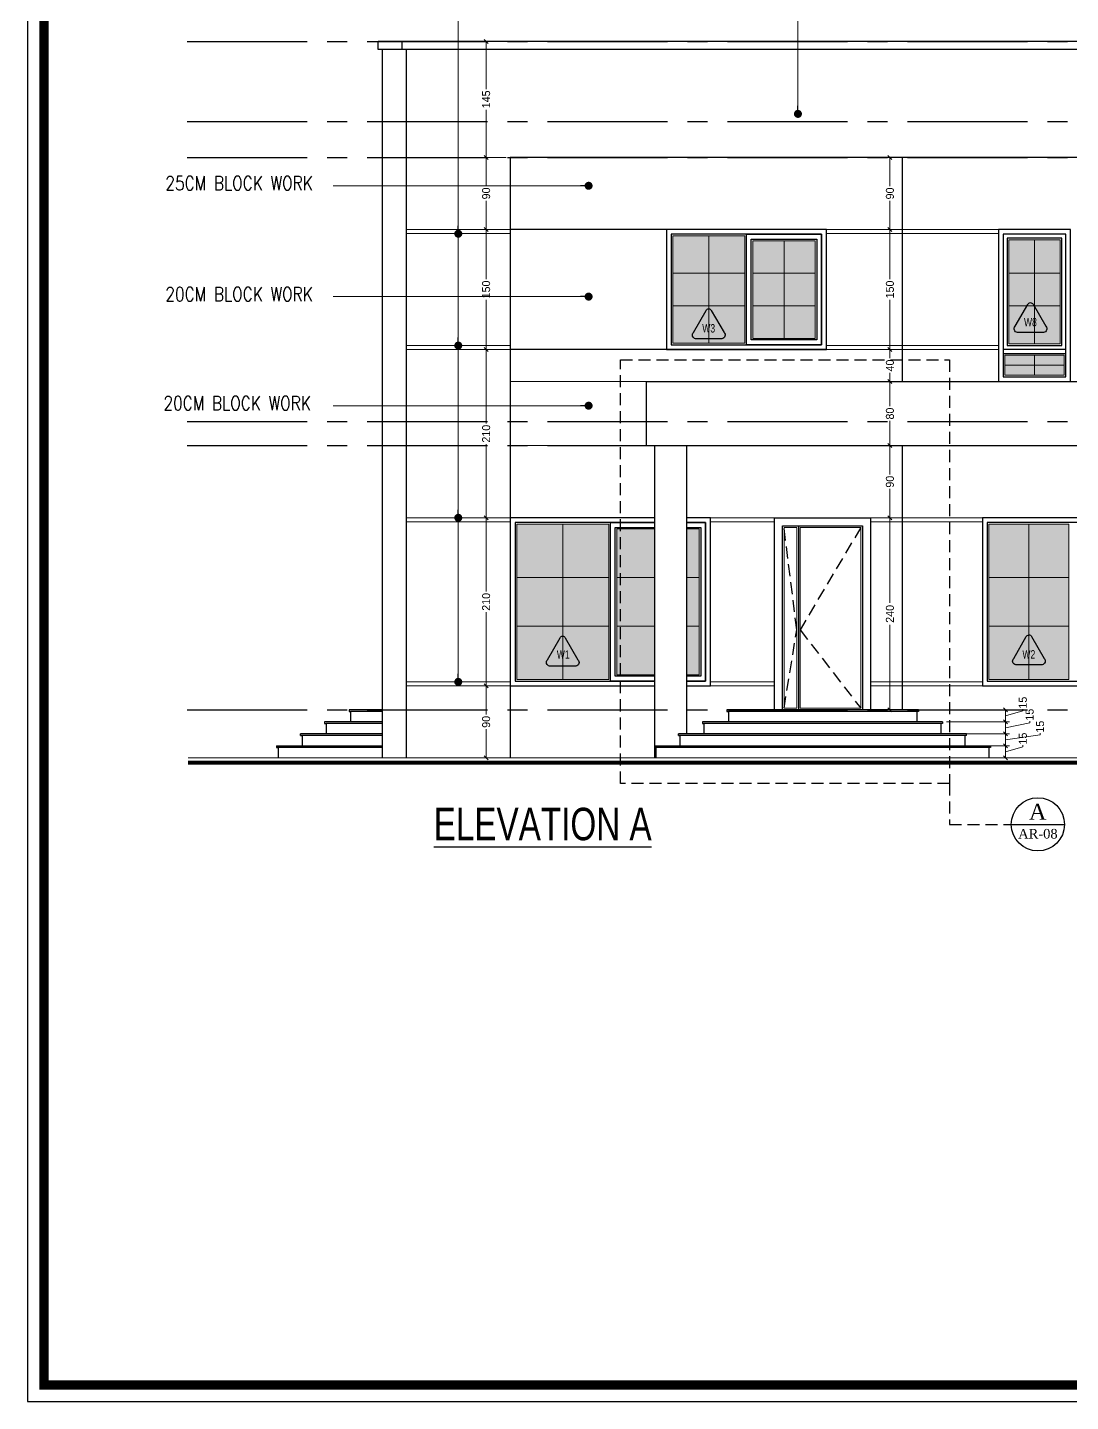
# Model space of a CAD drawing. Header units: centimetres. Extents: x 7997 to 116674, y 1017 to 13844.
# Drawn here: x 55436 to 56739, y 8084 to 9801 of the extents above; entities that cross this region are included whole.
import ezdxf
from ezdxf.enums import TextEntityAlignment as Align

# ---------------------------------------------------------------- set-up
doc = ezdxf.new("R2010")
doc.units = ezdxf.units.CM
doc.header["$LTSCALE"] = 200
doc.header["$PDMODE"] = 2
for name, pattern in [('A-106-Typical Floor Plan$0$HIDDEN', [0.375, 0.25, -0.125]), ('CENTER2', [1.125, 0.75, -0.125, 0.125, -0.125]), ('DASHED2', [0.375, 0.25, -0.125])]:
    doc.linetypes.add(name, pattern=pattern)
for name, color, linetype in [('AXIS', 9, 'CENTER2'), ('COL', 1, 'Continuous'), ('DIM', 11, 'Continuous'), ('GRID', 9, 'DASHED2'), ('STEP', 7, 'Continuous'), ('WIN', 6, 'Continuous'), ('ZZ', 240, 'Continuous')]:
    doc.layers.add(name, color=color, linetype=linetype)
for name, color, linetype, lineweight in [('HA', 251, 'Continuous', 0), ('HAT', 8, 'Continuous', 9), ('Level 10', 7, 'Continuous', 0), ('TEXT', 6, 'Continuous', 18), ('WALL', 3, 'Continuous', 25)]:
    doc.layers.add(name, color=color, linetype=linetype, lineweight=lineweight)
doc.styles.add('ROMANS', font='romans.shx', dxfattribs={"width": 0.8})
doc.styles.add('STYLE1', font='times.ttf')
doc.styles.add('style8', font='swisscl.ttf', dxfattribs={"width": 0.8})
doc.styles.add('SWISS', font='swisscl.ttf')
doc.styles.add('T2', font='')
doc.styles.get('T2').set_extended_font_data('Elisia')
doc.dimstyles.new('NORMAL', dxfattribs={"dimtxt": 18, "dimasz": 5, "dimexe": 5, "dimexo": 5, "dimgap": 1, "dimtad": 0, "dimdec": 0, "dimdsep": 46, "dimtxsty": 'T2', "dimblk1": 'OBLIQUE', "dimblk2": 'OBLIQUE', "dimsah": 1, "dimcen": 0.09, "dimclrd": 4, "dimclre": 4, "dimclrt": 6, "dimadec": 0, "dimazin": 0, "dimtfac": 1, "dimtdec": 0, "dimtofl": 0, "dimtmove": 1, "dimatfit": 2, "dimldrblk": 'OPEN30', "dimfxl": 0, "dimtolj": 1, "dimtzin": 0, "dimlwd": 5, "dimlwe": 5, "dimarcsym": 0})
doc.dimstyles.new('NORMAL-1', dxfattribs={"dimtxt": 10, "dimasz": 5, "dimexe": 5, "dimexo": 5, "dimgap": 1, "dimtad": 0, "dimdec": 0, "dimdsep": 46, "dimtxsty": 'T2', "dimblk1": 'OBLIQUE', "dimblk2": 'OBLIQUE', "dimsah": 1, "dimcen": 0.09, "dimclrd": 4, "dimclre": 4, "dimclrt": 6, "dimadec": 0, "dimazin": 0, "dimtfac": 1, "dimtdec": 0, "dimtofl": 0, "dimtmove": 1, "dimatfit": 3, "dimldrblk": 'OPEN30', "dimfxl": 0, "dimtolj": 1, "dimtzin": 0, "dimlwd": 5, "dimlwe": 5, "dimarcsym": 0})

# ---------------------------------------------------------------- blocks, each defined once
blk = doc.blocks.new('_OBLIQUE')
at = {"color": 0, "linetype": 'ByBlock'}
blk.add_line((-0.5, -0.5), (0.5, 0.5), dxfattribs=at)
blk = doc.blocks.new('DOT')
at = {"color": 0, "linetype": 'ByBlock'}
blk.add_line((-0.5, 0), (-1, 0), dxfattribs=at)
at = {"color": 0, "linetype": 'ByBlock', "const_width": 0.5}
blk.add_lwpolyline([(-0.25, 0, 1), (0.25, 0, 1)], format="xyb", close=True, dxfattribs=at)
blk = doc.blocks.new('*D1087')
at = {"layer": 'Defpoints', "color": 0, "ltscale": 150, "transparency": 16777216}
for p in [(56009.1, 8978), (56039.3, 8978), (56039.3, 8888.2)]:
    blk.add_point(p, dxfattribs=at)
at = {"layer": 'DIM', "color": 4, "lineweight": 5, "ltscale": 150, "transparency": 16777216}
for p, q in [((56034.3, 8978), (56004.1, 8978)), ((56009.1, 8978), (56009.1, 8942.2)), ((56009.1, 8888.2), (56009.1, 8924)), ((56034.3, 8888.2), (56004.1, 8888.2))]:
    blk.add_line(p, q, dxfattribs=at)
at = {"layer": 'DIM', "color": 4, "lineweight": 5, "ltscale": 150, "transparency": 16777216, "xscale": 5, "yscale": 5, "zscale": 5}
for p, rotation in [((56009.1, 8978), 90), ((56009.1, 8888.2), 270)]:
    blk.add_blockref('_OBLIQUE', p, dxfattribs=dict(at, rotation=rotation))
at = {"layer": 'DIM', "color": 6, "ltscale": 150, "transparency": 16777216, "insert": (56009.1, 8933.1), "char_height": 10, "attachment_point": 5, "rotation": 90, "style": 'T2'}
blk.add_mtext('\\A1;90', dxfattribs=at)
blk = doc.blocks.new('_Open30')
at = {"color": 0, "linetype": 'ByBlock', "lineweight": -2}
for p, q in [((-1, 0.27), (0, 0)), ((0, 0), (-1, -0.27)), ((0, 0), (-1, 0))]:
    blk.add_line(p, q, dxfattribs=at)
blk = doc.blocks.new('*D1088')
at = {"layer": 'Defpoints', "color": 0, "ltscale": 150, "transparency": 16777216}
for p in [(56009.1, 9188), (56039.3, 9188), (56039.3, 8978)]:
    blk.add_point(p, dxfattribs=at)
at = {"layer": 'DIM', "color": 4, "lineweight": 5, "ltscale": 150, "transparency": 16777216}
for p, q in [((56034.3, 9188), (56004.1, 9188)), ((56009.1, 9188), (56009.1, 9096)), ((56009.1, 8978), (56009.1, 9070.1)), ((56034.3, 8978), (56004.1, 8978))]:
    blk.add_line(p, q, dxfattribs=at)
at = {"layer": 'DIM', "color": 4, "lineweight": 5, "ltscale": 150, "transparency": 16777216, "xscale": 5, "yscale": 5, "zscale": 5}
for p, rotation in [((56009.1, 9188), 90), ((56009.1, 8978), 270)]:
    blk.add_blockref('_OBLIQUE', p, dxfattribs=dict(at, rotation=rotation))
at = {"layer": 'DIM', "color": 6, "ltscale": 150, "transparency": 16777216, "insert": (56009.1, 9083), "char_height": 10, "attachment_point": 5, "rotation": 90, "style": 'T2'}
blk.add_mtext('\\A1;210', dxfattribs=at)
blk = doc.blocks.new('*D1089')
at = {"layer": 'Defpoints', "color": 0, "ltscale": 150, "transparency": 16777216}
for p in [(56009.1, 9398.2), (56039.3, 9398.2), (56039.3, 9188)]:
    blk.add_point(p, dxfattribs=at)
at = {"layer": 'DIM', "color": 4, "lineweight": 5, "ltscale": 150, "transparency": 16777216}
for p, q in [((56034.3, 9398.2), (56004.1, 9398.2)), ((56009.1, 9398.2), (56009.1, 9306)), ((56009.1, 9188), (56009.1, 9280.2)), ((56034.3, 9188), (56004.1, 9188))]:
    blk.add_line(p, q, dxfattribs=at)
at = {"layer": 'DIM', "color": 4, "lineweight": 5, "ltscale": 150, "transparency": 16777216, "xscale": 5, "yscale": 5, "zscale": 5}
for p, rotation in [((56009.1, 9398.2), 90), ((56009.1, 9188), 270)]:
    blk.add_blockref('_OBLIQUE', p, dxfattribs=dict(at, rotation=rotation))
at = {"layer": 'DIM', "color": 6, "ltscale": 150, "transparency": 16777216, "insert": (56009.1, 9293.1), "char_height": 10, "attachment_point": 5, "rotation": 90, "style": 'T2'}
blk.add_mtext('\\A1;210', dxfattribs=at)
blk = doc.blocks.new('*D1090')
at = {"layer": 'Defpoints', "color": 0, "ltscale": 150, "transparency": 16777216}
for p in [(56009.1, 9548.2), (56039.3, 9548.2), (56039.3, 9398.2)]:
    blk.add_point(p, dxfattribs=at)
at = {"layer": 'DIM', "color": 4, "lineweight": 5, "ltscale": 150, "transparency": 16777216}
for p, q in [((56034.3, 9548.2), (56004.1, 9548.2)), ((56009.1, 9548.2), (56009.1, 9486.1)), ((56009.1, 9398.2), (56009.1, 9460.3)), ((56034.3, 9398.2), (56004.1, 9398.2))]:
    blk.add_line(p, q, dxfattribs=at)
at = {"layer": 'DIM', "color": 4, "lineweight": 5, "ltscale": 150, "transparency": 16777216, "xscale": 5, "yscale": 5, "zscale": 5}
for p, rotation in [((56009.1, 9548.2), 90), ((56009.1, 9398.2), 270)]:
    blk.add_blockref('_OBLIQUE', p, dxfattribs=dict(at, rotation=rotation))
at = {"layer": 'DIM', "color": 6, "ltscale": 150, "transparency": 16777216, "insert": (56009.1, 9473.2), "char_height": 10, "attachment_point": 5, "rotation": 90, "style": 'T2'}
blk.add_mtext('\\A1;150', dxfattribs=at)
blk = doc.blocks.new('*D1091')
at = {"layer": 'Defpoints', "color": 0, "ltscale": 150, "transparency": 16777216}
for p in [(56009.1, 9638.2), (56039.3, 9638.2), (56039.3, 9548.2)]:
    blk.add_point(p, dxfattribs=at)
at = {"layer": 'DIM', "color": 4, "lineweight": 5, "ltscale": 150, "transparency": 16777216}
for p, q in [((56034.3, 9638.2), (56004.1, 9638.2)), ((56009.1, 9638.2), (56009.1, 9602.3)), ((56009.1, 9548.2), (56009.1, 9584.1)), ((56034.3, 9548.2), (56004.1, 9548.2))]:
    blk.add_line(p, q, dxfattribs=at)
at = {"layer": 'DIM', "color": 4, "lineweight": 5, "ltscale": 150, "transparency": 16777216, "xscale": 5, "yscale": 5, "zscale": 5}
for p, rotation in [((56009.1, 9638.2), 90), ((56009.1, 9548.2), 270)]:
    blk.add_blockref('_OBLIQUE', p, dxfattribs=dict(at, rotation=rotation))
at = {"layer": 'DIM', "color": 6, "ltscale": 150, "transparency": 16777216, "insert": (56009.1, 9593.2), "char_height": 10, "attachment_point": 5, "rotation": 90, "style": 'T2'}
blk.add_mtext('\\A1;90', dxfattribs=at)
blk = doc.blocks.new('*D1092')
at = {"layer": 'Defpoints', "color": 0, "ltscale": 150, "transparency": 16777216}
for p in [(56009.1, 9783.2), (56009.1, 9783.2), (56039.3, 9638.2)]:
    blk.add_point(p, dxfattribs=at)
at = {"layer": 'DIM', "color": 4, "lineweight": 5, "ltscale": 150, "transparency": 16777216}
for p, q in [((56009.1, 9783.2), (56009.1, 9723.6)), ((56009.1, 9638.2), (56009.1, 9697.8)), ((56034.3, 9638.2), (56004.1, 9638.2))]:
    blk.add_line(p, q, dxfattribs=at)
at = {"layer": 'DIM', "color": 4, "lineweight": 5, "ltscale": 150, "transparency": 16777216, "xscale": 5, "yscale": 5, "zscale": 5}
for p, rotation in [((56009.1, 9783.2), 90), ((56009.1, 9638.2), 270)]:
    blk.add_blockref('_OBLIQUE', p, dxfattribs=dict(at, rotation=rotation))
at = {"layer": 'DIM', "color": 6, "ltscale": 150, "transparency": 16777216, "insert": (56009.1, 9710.7), "char_height": 10, "attachment_point": 5, "rotation": 90, "style": 'T2'}
blk.add_mtext('\\A1;145', dxfattribs=at)
blk = doc.blocks.new('*D1093')
at = {"layer": 'Defpoints', "color": 0, "ltscale": 150, "transparency": 16777216}
for p in [(56489.3, 9188), (56513.6, 9188), (56489.3, 8948)]:
    blk.add_point(p, dxfattribs=at)
at = {"layer": 'DIM', "color": 4, "lineweight": 5, "ltscale": 150, "transparency": 16777216}
for p, q in [((56494.3, 9188), (56518.6, 9188)), ((56513.6, 9188), (56513.6, 9081.9)), ((56513.6, 8948), (56513.6, 9054.2)), ((56494.3, 8948), (56518.6, 8948))]:
    blk.add_line(p, q, dxfattribs=at)
at = {"layer": 'DIM', "color": 4, "lineweight": 5, "ltscale": 150, "transparency": 16777216, "xscale": 5, "yscale": 5, "zscale": 5}
for p, rotation in [((56513.6, 9188), 90), ((56513.6, 8948), 270)]:
    blk.add_blockref('_OBLIQUE', p, dxfattribs=dict(at, rotation=rotation))
at = {"layer": 'DIM', "color": 6, "ltscale": 150, "transparency": 16777216, "insert": (56513.6, 9068), "char_height": 10, "attachment_point": 5, "rotation": 90, "style": 'T2'}
blk.add_mtext('\\A1;240', dxfattribs=at)
blk = doc.blocks.new('*D1094')
at = {"layer": 'Defpoints', "color": 0, "ltscale": 150, "transparency": 16777216}
for p in [(56489.3, 9278.2), (56513.6, 9278.2), (56489.3, 9188)]:
    blk.add_point(p, dxfattribs=at)
at = {"layer": 'DIM', "color": 4, "lineweight": 5, "ltscale": 150, "transparency": 16777216}
for p, q in [((56494.3, 9278.2), (56518.6, 9278.2)), ((56513.6, 9278.2), (56513.6, 9242.2)), ((56513.6, 9188), (56513.6, 9224)), ((56494.3, 9188), (56518.6, 9188))]:
    blk.add_line(p, q, dxfattribs=at)
at = {"layer": 'DIM', "color": 4, "lineweight": 5, "ltscale": 150, "transparency": 16777216, "xscale": 5, "yscale": 5, "zscale": 5}
for p, rotation in [((56513.6, 9278.2), 90), ((56513.6, 9188), 270)]:
    blk.add_blockref('_OBLIQUE', p, dxfattribs=dict(at, rotation=rotation))
at = {"layer": 'DIM', "color": 6, "ltscale": 150, "transparency": 16777216, "insert": (56513.6, 9233.1), "char_height": 10, "attachment_point": 5, "rotation": 90, "style": 'T2'}
blk.add_mtext('\\A1;90', dxfattribs=at)
blk = doc.blocks.new('*D1095')
at = {"layer": 'Defpoints', "color": 0, "ltscale": 150, "transparency": 16777216}
for p in [(56489.3, 9358.2), (56513.6, 9358.2), (56489.3, 9278.2)]:
    blk.add_point(p, dxfattribs=at)
at = {"layer": 'DIM', "color": 4, "lineweight": 5, "ltscale": 150, "transparency": 16777216}
for p, q in [((56494.3, 9358.2), (56518.6, 9358.2)), ((56513.6, 9358.2), (56513.6, 9327.3)), ((56513.6, 9278.2), (56513.6, 9309.1)), ((56494.3, 9278.2), (56518.6, 9278.2))]:
    blk.add_line(p, q, dxfattribs=at)
at = {"layer": 'DIM', "color": 4, "lineweight": 5, "ltscale": 150, "transparency": 16777216, "xscale": 5, "yscale": 5, "zscale": 5}
for p, rotation in [((56513.6, 9358.2), 90), ((56513.6, 9278.2), 270)]:
    blk.add_blockref('_OBLIQUE', p, dxfattribs=dict(at, rotation=rotation))
at = {"layer": 'DIM', "color": 6, "ltscale": 150, "transparency": 16777216, "insert": (56513.6, 9318.2), "char_height": 10, "attachment_point": 5, "rotation": 90, "style": 'T2'}
blk.add_mtext('\\A1;80', dxfattribs=at)
blk = doc.blocks.new('*D1096')
at = {"layer": 'Defpoints', "color": 0, "ltscale": 150, "transparency": 16777216}
for p in [(56434.3, 9398.2), (56513.6, 9398.2), (56489.3, 9358.2)]:
    blk.add_point(p, dxfattribs=at)
at = {"layer": 'DIM', "color": 4, "lineweight": 5, "ltscale": 150, "transparency": 16777216}
for p, q in [((56439.3, 9398.2), (56518.6, 9398.2)), ((56513.6, 9398.2), (56513.6, 9387.3)), ((56494.3, 9358.2), (56518.6, 9358.2)), ((56513.6, 9358.2), (56513.6, 9369.1))]:
    blk.add_line(p, q, dxfattribs=at)
at = {"layer": 'DIM', "color": 4, "lineweight": 5, "ltscale": 150, "transparency": 16777216, "xscale": 5, "yscale": 5, "zscale": 5}
for p, rotation in [((56513.6, 9398.2), 90), ((56513.6, 9358.2), 270)]:
    blk.add_blockref('_OBLIQUE', p, dxfattribs=dict(at, rotation=rotation))
at = {"layer": 'DIM', "color": 6, "ltscale": 150, "transparency": 16777216, "insert": (56513.6, 9378.2), "char_height": 10, "attachment_point": 5, "rotation": 90, "style": 'T2'}
blk.add_mtext('\\A1;40', dxfattribs=at)
blk = doc.blocks.new('*D1097')
at = {"layer": 'Defpoints', "color": 0, "ltscale": 150, "transparency": 16777216}
for p in [(56434.3, 9548.2), (56513.6, 9548.2), (56434.3, 9398.2)]:
    blk.add_point(p, dxfattribs=at)
at = {"layer": 'DIM', "color": 4, "lineweight": 5, "ltscale": 150, "transparency": 16777216}
for p, q in [((56439.3, 9548.2), (56518.6, 9548.2)), ((56513.6, 9548.2), (56513.6, 9486.1)), ((56513.6, 9398.2), (56513.6, 9460.3)), ((56439.3, 9398.2), (56518.6, 9398.2))]:
    blk.add_line(p, q, dxfattribs=at)
at = {"layer": 'DIM', "color": 4, "lineweight": 5, "ltscale": 150, "transparency": 16777216, "xscale": 5, "yscale": 5, "zscale": 5}
for p, rotation in [((56513.6, 9548.2), 90), ((56513.6, 9398.2), 270)]:
    blk.add_blockref('_OBLIQUE', p, dxfattribs=dict(at, rotation=rotation))
at = {"layer": 'DIM', "color": 6, "ltscale": 150, "transparency": 16777216, "insert": (56513.6, 9473.2), "char_height": 10, "attachment_point": 5, "rotation": 90, "style": 'T2'}
blk.add_mtext('\\A1;150', dxfattribs=at)
blk = doc.blocks.new('*D1098')
at = {"layer": 'Defpoints', "color": 0, "ltscale": 150, "transparency": 16777216}
for p in [(56434.3, 9638.2), (56513.6, 9638.2), (56434.3, 9548.2)]:
    blk.add_point(p, dxfattribs=at)
at = {"layer": 'DIM', "color": 4, "lineweight": 5, "ltscale": 150, "transparency": 16777216}
for p, q in [((56439.3, 9638.2), (56518.6, 9638.2)), ((56513.6, 9638.2), (56513.6, 9602.3)), ((56513.6, 9548.2), (56513.6, 9584.1)), ((56439.3, 9548.2), (56518.6, 9548.2))]:
    blk.add_line(p, q, dxfattribs=at)
at = {"layer": 'DIM', "color": 4, "lineweight": 5, "ltscale": 150, "transparency": 16777216, "xscale": 5, "yscale": 5, "zscale": 5}
for p, rotation in [((56513.6, 9638.2), 90), ((56513.6, 9548.2), 270)]:
    blk.add_blockref('_OBLIQUE', p, dxfattribs=dict(at, rotation=rotation))
at = {"layer": 'DIM', "color": 6, "ltscale": 150, "transparency": 16777216, "insert": (56513.6, 9593.2), "char_height": 10, "attachment_point": 5, "rotation": 90, "style": 'T2'}
blk.add_mtext('\\A1;90', dxfattribs=at)
blk = doc.blocks.new('08-TITLE SHEET-selattin', base_point=(45714.8, -203081.4))
at = {"color": 0}
blk.add_lwpolyline([(51244.8, -203081.4), (45714.8, -203081.4), (45714.8, -206921.4), (51244.8, -206921.4)], close=True, dxfattribs=at)
at = {"color": 0, "linetype": 'ByBlock', "const_width": 17}
blk.add_lwpolyline([(45744.3, -206891.9), (51215.3, -206891.9), (51215.3, -203110.8), (45744.3, -203110.8)], close=True, dxfattribs=at)
at = {"layer": 'HA', "ltscale": 1.2}
blk.add_lwpolyline([(45714.8, -203081.4), (51244.8, -203081.4), (51244.8, -206921.4), (45714.8, -206921.4)], close=True, dxfattribs=at)
blk = doc.blocks.new('*D1408')
at = {"layer": 'Defpoints', "color": 0, "ltscale": 150, "transparency": 16777216}
for p in [(56633.3, 8903), (56658.2, 8903), (56637.3, 8888.2)]:
    blk.add_point(p, dxfattribs=at)
at = {"layer": 'DIM', "color": 4, "lineweight": 5, "ltscale": 150, "transparency": 16777216}
for p, q in [((56638.3, 8903), (56663.2, 8903)), ((56658.2, 8888.2), (56658.2, 8903)), ((56658.2, 8895.6), (56679.7, 8902.1)), ((56679.7, 8902.1), (56679.7, 8904.1)), ((56642.3, 8888.2), (56663.2, 8888.2))]:
    blk.add_line(p, q, dxfattribs=at)
at = {"layer": 'DIM', "color": 4, "lineweight": 5, "ltscale": 150, "transparency": 16777216, "xscale": 5, "yscale": 5, "zscale": 5}
for p, rotation in [((56658.2, 8903), 90), ((56658.2, 8888.2), 270)]:
    blk.add_blockref('_OBLIQUE', p, dxfattribs=dict(at, rotation=rotation))
at = {"layer": 'DIM', "color": 6, "ltscale": 150, "transparency": 16777216, "insert": (56679.7, 8912.2), "char_height": 10, "attachment_point": 5, "rotation": 90, "style": 'T2'}
blk.add_mtext('\\A1;15', dxfattribs=at)
blk = doc.blocks.new('*D1409')
at = {"layer": 'Defpoints', "color": 0, "ltscale": 150, "transparency": 16777216}
for p in [(56602.6, 8918), (56658.2, 8918), (56633.3, 8903)]:
    blk.add_point(p, dxfattribs=at)
at = {"layer": 'DIM', "color": 4, "lineweight": 5, "ltscale": 150, "transparency": 16777216}
for p, q in [((56607.6, 8918), (56663.2, 8918)), ((56658.2, 8903), (56658.2, 8918)), ((56658.2, 8910.5), (56701.2, 8917)), ((56701.2, 8917), (56701.2, 8919)), ((56638.3, 8903), (56663.2, 8903))]:
    blk.add_line(p, q, dxfattribs=at)
at = {"layer": 'DIM', "color": 4, "lineweight": 5, "ltscale": 150, "transparency": 16777216, "xscale": 5, "yscale": 5, "zscale": 5}
for p, rotation in [((56658.2, 8918), 90), ((56658.2, 8903), 270)]:
    blk.add_blockref('_OBLIQUE', p, dxfattribs=dict(at, rotation=rotation))
at = {"layer": 'DIM', "color": 6, "ltscale": 150, "transparency": 16777216, "insert": (56701.2, 8927.1), "char_height": 10, "attachment_point": 5, "rotation": 90, "style": 'T2'}
blk.add_mtext('\\A1;15', dxfattribs=at)
blk = doc.blocks.new('*D1410')
at = {"layer": 'Defpoints', "color": 0, "ltscale": 150, "transparency": 16777216}
for p in [(56579.3, 8933), (56658.2, 8933), (56602.6, 8918)]:
    blk.add_point(p, dxfattribs=at)
at = {"layer": 'DIM', "color": 4, "lineweight": 5, "ltscale": 150, "transparency": 16777216}
for p, q in [((56584.3, 8933), (56663.2, 8933)), ((56658.2, 8918), (56658.2, 8933)), ((56658.2, 8925.5), (56688.2, 8932)), ((56688.2, 8932), (56688.2, 8934)), ((56607.6, 8918), (56663.2, 8918))]:
    blk.add_line(p, q, dxfattribs=at)
at = {"layer": 'DIM', "color": 4, "lineweight": 5, "ltscale": 150, "transparency": 16777216, "xscale": 5, "yscale": 5, "zscale": 5}
for p, rotation in [((56658.2, 8933), 90), ((56658.2, 8918), 270)]:
    blk.add_blockref('_OBLIQUE', p, dxfattribs=dict(at, rotation=rotation))
at = {"layer": 'DIM', "color": 6, "ltscale": 150, "transparency": 16777216, "insert": (56688.2, 8942.1), "char_height": 10, "attachment_point": 5, "rotation": 90, "style": 'T2'}
blk.add_mtext('\\A1;15', dxfattribs=at)
blk = doc.blocks.new('*D1411')
at = {"layer": 'Defpoints', "color": 0, "ltscale": 150, "transparency": 16777216}
for p in [(56549.3, 8948), (56658.2, 8948), (56579.3, 8933)]:
    blk.add_point(p, dxfattribs=at)
at = {"layer": 'DIM', "color": 4, "lineweight": 5, "ltscale": 150, "transparency": 16777216}
for p, q in [((56554.3, 8948), (56663.2, 8948)), ((56658.2, 8933), (56658.2, 8948)), ((56658.2, 8940.5), (56679.7, 8947)), ((56679.7, 8947), (56679.7, 8949)), ((56584.3, 8933), (56663.2, 8933))]:
    blk.add_line(p, q, dxfattribs=at)
at = {"layer": 'DIM', "color": 4, "lineweight": 5, "ltscale": 150, "transparency": 16777216, "xscale": 5, "yscale": 5, "zscale": 5}
for p, rotation in [((56658.2, 8948), 90), ((56658.2, 8933), 270)]:
    blk.add_blockref('_OBLIQUE', p, dxfattribs=dict(at, rotation=rotation))
at = {"layer": 'DIM', "color": 6, "ltscale": 150, "transparency": 16777216, "insert": (56679.7, 8957.1), "char_height": 10, "attachment_point": 5, "rotation": 90, "style": 'T2'}
blk.add_mtext('\\A1;15', dxfattribs=at)

msp = doc.modelspace()

# ---------------------------------------------------------------- hatches: boundary and pattern name
at = {"layer": 'WALL'}
h = msp.add_hatch(color=5, dxfattribs=at)
h.set_gradient(color1=(0, 0, 255), one_color=1, tint=1, name='INVHEMISPHERICAL')
h.paths.add_polyline_path([(56420.2517, 9534.1685), (56342.2517, 9534.1685), (56342.2517, 9412.1685), (56420.2517, 9412.1685)])
h.paths.add_polyline_path([(56332.2517, 9540.1685), (56242.2517, 9540.1685), (56242.2517, 9406.1685), (56332.2517, 9406.1685)])
h = msp.add_hatch(color=5, dxfattribs=at)
h.set_gradient(color1=(0, 0, 255), one_color=1, tint=1, name='INVHEMISPHERICAL')
h.paths.add_polyline_path([(56731.2517, 9391.1685), (56657.2517, 9391.1685), (56657.2517, 9366.1685), (56731.2517, 9366.1685)])
h.paths.add_polyline_path([(56726.2517, 9535.1685), (56662.2517, 9535.1685), (56662.2517, 9405.1685), (56726.2517, 9405.1685)])
h = msp.add_hatch(color=5, dxfattribs=at)
h.set_gradient(color1=(0, 0, 255), one_color=1, tint=1, name='INVHEMISPHERICAL')
h.paths.add_polyline_path([(56219.2517, 9174.0491), (56172.2517, 9174.0491), (56172.2517, 9113.3824), (56219.2517, 9113.3824)])
h.paths.add_polyline_path([(56219.2517, 9113.3824), (56172.2517, 9113.3824), (56172.2517, 9052.7158), (56219.2517, 9052.7158)])
h.paths.add_polyline_path([(56219.2517, 9052.7158), (56172.2517, 9052.7158), (56172.2517, 8992.0491), (56219.2517, 8992.0491)])
h.paths.add_polyline_path([(56275.2517, 9052.7158), (56259.2517, 9052.7158), (56259.2517, 8992.0491), (56275.2517, 8992.0491)])
h.paths.add_polyline_path([(56275.2517, 9113.3824), (56259.2517, 9113.3824), (56259.2517, 9052.7158), (56275.2517, 9052.7158)])
h.paths.add_polyline_path([(56275.2517, 9174.0491), (56259.2517, 9174.0491), (56259.2517, 9113.3824), (56275.2517, 9113.3824)])
h.paths.add_polyline_path([(56162.2517, 9180.0491), (56104.7517, 9180.0491), (56104.7517, 9113.3824), (56162.2517, 9113.3824)])
h.paths.add_polyline_path([(56104.7517, 9180.0491), (56047.2517, 9180.0491), (56047.2517, 9113.3824), (56104.7517, 9113.3824)])
h.paths.add_polyline_path([(56104.7517, 9113.3824), (56047.2517, 9113.3824), (56047.2517, 9052.7158), (56104.7517, 9052.7158)])
h.paths.add_polyline_path([(56162.2517, 9113.3824), (56104.7517, 9113.3824), (56104.7517, 9052.7158), (56162.2517, 9052.7158)])
h.paths.add_polyline_path([(56162.2517, 9052.7158), (56104.7517, 9052.7158), (56104.7517, 8986.0491), (56162.2517, 8986.0491)])
h.paths.add_polyline_path([(56104.7517, 9052.7158), (56047.2517, 9052.7158), (56047.2517, 8986.0491), (56104.7517, 8986.0491)])
h = msp.add_hatch(color=5, dxfattribs=at)
h.set_gradient(color1=(0, 0, 255), one_color=1, tint=1, name='INVHEMISPHERICAL')
h.paths.add_polyline_path([(56835.2517, 9174.0491), (56747.2517, 9174.0491), (56747.2517, 8992.0491), (56835.2517, 8992.0491)])
h.paths.add_polyline_path([(56737.2517, 9180.0491), (56637.2517, 9180.0491), (56637.2517, 8986.0491), (56737.2517, 8986.0491)])

# ---------------------------------------------------------------- linework, layer by layer
at = {"linetype": 'Continuous'}
msp.add_lwpolyline([(55435.9724, 8084.0841), (59306.9724, 8084.0841), (59306.9724, 10772.0841), (55435.9724, 10772.0841)], close=True, dxfattribs=at)
at = {"layer": 'AXIS'}
for p, q in [((55635.608, 9783.1685), (57464.2962, 9783.1685)), ((55635.608, 9683.1685), (57464.2962, 9683.1685)), ((55635.608, 9638.1685), (57464.2962, 9638.1685)), ((55635.608, 9308.1685), (57464.2962, 9308.1685)), ((55635.608, 9278.1685), (57464.2962, 9278.1685)), ((55635.608, 8948.0491), (57464.2962, 8948.0491))]:
    msp.add_line(p, q, dxfattribs=at)
at = {"layer": 'COL', "ltscale": 150}
for p, q in [((56984.2517, 9783.1685), (55904.2517, 9783.1685)), ((55904.2517, 9773.1685), (55904.2517, 9783.1685)), ((56984.2517, 9773.1685), (55904.2517, 9773.1685)), ((55909.2517, 9773.1685), (55909.2517, 8888.1685)), ((56039.2517, 9638.1685), (56039.2517, 8888.1685)), ((56849.2517, 9638.1685), (56039.2517, 9638.1685)), ((56209.2517, 9278.1685), (56209.2517, 9358.1685)), ((56209.2517, 9358.1685), (56849.2517, 9358.1685)), ((56209.2517, 9278.1685), (56849.2517, 9278.1685)), ((56219.2517, 9278.1685), (56219.2517, 8888.1685)), ((56259.2517, 9278.1685), (56259.2517, 8918.0491))]:
    msp.add_line(p, q, dxfattribs=at)
at = {"layer": 'GRID', "linetype": 'Continuous', "ltscale": 150}
msp.add_line((56665.2355, 8805.0584), (56731.7142, 8805.0584), dxfattribs=at)
msp.add_circle((56698.4748, 8805.0584), 33.2394, dxfattribs=at)
at = {"layer": 'HAT', "ltscale": 150}
for p, q in [((56039.2517, 9548.1685), (55909.2517, 9548.1685)), ((56649.2517, 9548.1685), (56434.2517, 9548.1685)), ((56039.2517, 9543.1685), (55909.2517, 9543.1685)), ((56287.2517, 9406.1685), (56287.2517, 9540.1685)), ((56381.2517, 9534.1685), (56381.2517, 9412.1685)), ((56649.2517, 9543.1685), (56434.2517, 9543.1685)), ((56694.2517, 9535.1685), (56694.2517, 9405.1685)), ((56242.2517, 9493.5018), (56332.2517, 9493.5018)), ((56342.2517, 9493.5018), (56420.2517, 9493.5018)), ((56662.2517, 9493.5018), (56726.2517, 9493.5018)), ((56242.2517, 9452.8351), (56332.2517, 9452.8351)), ((56342.2517, 9452.8351), (56420.2517, 9452.8351)), ((56662.2517, 9452.8351), (56726.2517, 9452.8351)), ((56039.2517, 9403.1685), (55909.2517, 9403.1685)), ((56039.2517, 9398.1685), (55909.2517, 9398.1685)), ((56649.2517, 9403.1685), (56434.2517, 9403.1685)), ((56649.2517, 9398.1685), (56434.2517, 9398.1685)), ((56694.2517, 9391.1685), (56694.2517, 9366.1685)), ((56657.2517, 9378.6685), (56731.2517, 9378.6685)), ((56209.2517, 9358.1685), (56039.2517, 9358.1685)), ((56209.2517, 9278.1685), (56039.2517, 9278.1685)), ((56039.2517, 9188.0491), (55909.2517, 9188.0491)), ((56039.2517, 9183.0491), (55909.2517, 9183.0491)), ((56369.2517, 9188.0491), (56289.2517, 9188.0491)), ((56369.2517, 9183.0491), (56289.2517, 9183.0491)), ((56629.2517, 9188.0491), (56489.2517, 9188.0491)), ((56629.2517, 9183.0491), (56489.2517, 9183.0491)), ((56104.7517, 8986.0491), (56104.7517, 9180.0491)), ((56687.2517, 8986.0491), (56687.2517, 9180.0491)), ((56047.2517, 9113.3824), (56162.2517, 9113.3824)), ((56172.2517, 9113.3824), (56219.2517, 9113.3824)), ((56259.2517, 9113.3824), (56275.2517, 9113.3824)), ((56637.2517, 9113.3824), (56737.2517, 9113.3824)), ((56047.2517, 9052.7158), (56162.2517, 9052.7158)), ((56172.2517, 9052.7158), (56219.2517, 9052.7158)), ((56259.2517, 9052.7158), (56275.2517, 9052.7158)), ((56637.2517, 9052.7158), (56737.2517, 9052.7158)), ((56039.2517, 8983.0491), (55909.2517, 8983.0491)), ((56039.2517, 8978.0491), (55909.2517, 8978.0491)), ((56369.2517, 8983.0491), (56289.2517, 8983.0491)), ((56369.2517, 8978.0491), (56289.2517, 8978.0491)), ((56629.2517, 8983.0491), (56489.2517, 8983.0491)), ((56629.2517, 8978.0491), (56489.2517, 8978.0491))]:
    msp.add_line(p, q, dxfattribs=at)
for points in [[(56332.2517, 9540.1685), (56242.2517, 9540.1685), (56242.2517, 9406.1685), (56332.2517, 9406.1685)], [(56420.2517, 9534.1685), (56342.2517, 9534.1685), (56342.2517, 9412.1685), (56420.2517, 9412.1685)], [(56726.2517, 9535.1685), (56662.2517, 9535.1685), (56662.2517, 9405.1685), (56726.2517, 9405.1685)], [(56731.2517, 9391.1685), (56657.2517, 9391.1685), (56657.2517, 9366.1685), (56731.2517, 9366.1685)], [(56162.2517, 9180.0491), (56047.2517, 9180.0491), (56047.2517, 8986.0491), (56162.2517, 8986.0491)]]:
    msp.add_lwpolyline(points, close=True, dxfattribs=at)
for points in [[(56219.2517, 8992.0491), (56172.2517, 8992.0491), (56172.2517, 9174.0491), (56219.2517, 9174.0491)], [(56259.2517, 9174.0491), (56275.2517, 9174.0491), (56275.2517, 8992.0491), (56259.2517, 8992.0491)]]:
    msp.add_lwpolyline(points, dxfattribs=at)
at = {"layer": 'HAT'}
for points in [[(56397.2532, 9176.0491), (56381.2517, 9176.0491), (56381.2517, 8950.0491), (56397.2532, 8950.0491)], [(56477.2517, 9176.0491), (56401.2532, 9176.0491), (56401.2532, 8950.0491), (56477.2517, 8950.0491)], [(56737.2517, 9180.0491), (56637.2517, 9180.0491), (56637.2517, 8986.0491), (56737.2517, 8986.0491)]]:
    msp.add_lwpolyline(points, close=True, dxfattribs=at)
at = {"layer": 'Level 10'}
msp.add_line((55636.6941, 8888.1685), (57465.3822, 8888.1685), dxfattribs=at)
at = {"layer": 'Level 10', "const_width": 5}
msp.add_lwpolyline([(57465.3822, 8881.9388), (55636.6941, 8881.9388)], dxfattribs=at)
at = {"layer": 'STEP'}
for p, q in [((55879.2517, 8948.0491), (55837.7517, 8948.0491)), ((55837.7517, 8948.0491), (55837.7517, 8946.0491)), ((55837.7517, 8946.0491), (55839.7517, 8946.0491)), ((55879.2517, 8946.0491), (55839.7517, 8946.0491)), ((55839.7517, 8946.0491), (55839.7517, 8933.0491)), ((56549.2517, 8948.0491), (56309.7517, 8948.0491)), ((56309.7517, 8948.0491), (56309.7517, 8946.0491)), ((56309.7517, 8946.0491), (56311.7517, 8946.0491)), ((56547.2517, 8946.0491), (56311.7517, 8946.0491)), ((56311.7517, 8946.0491), (56311.7517, 8933.0491)), ((56547.2517, 8946.0491), (56547.2517, 8933.0491)), ((56549.2517, 8946.0491), (56547.2517, 8946.0491)), ((56549.2517, 8948.0491), (56549.2517, 8946.0491)), ((55879.2517, 8933.0491), (55807.2517, 8933.0491)), ((55807.2517, 8933.0491), (55807.2517, 8931.0491)), ((55807.2517, 8931.0491), (55809.2517, 8931.0491)), ((55879.2517, 8931.0491), (55809.2517, 8931.0491)), ((55809.2517, 8931.0491), (55809.2517, 8918.0491)), ((56579.2517, 8933.0491), (56279.2517, 8933.0491)), ((56279.2517, 8933.0491), (56279.2517, 8931.0491)), ((56279.2517, 8931.0491), (56281.2517, 8931.0491)), ((56577.2517, 8931.0491), (56281.2517, 8931.0491)), ((56281.2517, 8931.0491), (56281.2517, 8918.0491)), ((56579.2517, 8931.0491), (56577.2517, 8931.0491)), ((56577.2517, 8931.0491), (56577.2517, 8918.0491)), ((56579.2517, 8933.0491), (56579.2517, 8931.0491)), ((55879.2517, 8918.0491), (55777.2517, 8918.0491)), ((55777.2517, 8916.0491), (55777.2517, 8918.0491)), ((55879.2517, 8916.0491), (55777.2517, 8916.0491)), ((55777.2517, 8916.0491), (55779.2517, 8916.0491)), ((55779.2517, 8916.0491), (55779.2517, 8903.0491)), ((56609.2517, 8918.0491), (56249.2517, 8918.0491)), ((56249.2517, 8916.0491), (56249.2517, 8918.0491)), ((56607.2517, 8916.0491), (56249.2517, 8916.0491)), ((56249.2517, 8916.0491), (56251.2517, 8916.0491)), ((56251.2517, 8916.0491), (56251.2517, 8903.0491)), ((56609.2517, 8916.0491), (56607.2517, 8916.0491)), ((56607.2517, 8916.0491), (56607.2517, 8903.0491)), ((56609.2517, 8916.0491), (56609.2517, 8918.0491)), ((55747.2517, 8903.0491), (55879.2517, 8903.0491)), ((55747.2517, 8903.0491), (55747.2517, 8901.0491)), ((55879.2517, 8901.0491), (55747.2517, 8901.0491)), ((55747.2517, 8901.0491), (55749.2517, 8901.0491)), ((55749.2517, 8901.0491), (55749.2517, 8888.1685)), ((56219.2517, 8903.0491), (56639.2517, 8903.0491)), ((56219.2517, 8903.0491), (56219.2517, 8901.0491)), ((56637.2517, 8901.0491), (56219.2517, 8901.0491)), ((56219.2517, 8901.0491), (56221.2517, 8901.0491)), ((56221.2517, 8901.0491), (56221.2517, 8888.1685)), ((56639.2517, 8901.0491), (56637.2517, 8901.0491)), ((56637.2517, 8901.0491), (56637.2517, 8888.1685)), ((56639.2517, 8903.0491), (56639.2517, 8901.0491))]:
    msp.add_line(p, q, dxfattribs=at)
for points in [[(56283.9816, 9446.9187, -0.649814494), (56290.4416, 9447.0579), (56306.2924, 9419.6035, -0.613632074), (56303.6561, 9411.6806), (56270.8476, 9411.6806, -0.613632074), (56268.2112, 9419.6035)], [(56685.9815, 9454.6173, -0.649814494), (56692.4415, 9454.7566), (56708.2923, 9427.3021, -0.613632074), (56705.656, 9419.3792), (56672.8475, 9419.3792, -0.613632074), (56670.2111, 9427.3021)], [(56101.4724, 9038.0108, -0.649814494), (56107.9324, 9038.1501), (56123.7832, 9010.6957, -0.613632074), (56121.1468, 9002.7727), (56088.3383, 9002.7727, -0.613632074), (56085.702, 9010.6957)], [(56683.9815, 9039.5897, -0.649814494), (56690.4415, 9039.7289), (56706.2923, 9012.2745, -0.613632074), (56703.656, 9004.3516), (56670.8475, 9004.3516, -0.613632074), (56668.2111, 9012.2745)]]:
    msp.add_lwpolyline(points, format="xyb", close=True, dxfattribs=at)
at = {"layer": 'WALL', "ltscale": 150}
for p, q in [((56529.2517, 9358.1685), (56529.2517, 9638.1685)), ((56434.2517, 9548.1685), (56039.2517, 9548.1685)), ((56434.2517, 9398.1685), (56039.2517, 9398.1685)), ((56529.2517, 8948.0491), (56529.2517, 9278.1685))]:
    msp.add_line(p, q, dxfattribs=at)
for points in [[(56434.2517, 9548.1685), (56234.2517, 9548.1685), (56234.2517, 9398.1685), (56434.2517, 9398.1685)], [(56739.2517, 9548.1685), (56649.2517, 9548.1685), (56649.2517, 9358.1685), (56739.2517, 9358.1685)], [(56849.2517, 9188.0491), (56629.2517, 9188.0491), (56629.2517, 8978.0491), (56849.2517, 8978.0491)]]:
    msp.add_lwpolyline(points, close=True, dxfattribs=at)
at = {"layer": 'WALL', "color": 8, "linetype": 'A-106-Typical Floor Plan$0$HIDDEN', "ltscale": 0.3}
msp.add_lwpolyline([(56176.9111, 9385.2093), (56588.0477, 9385.2093), (56588.0477, 8856.252), (56176.9111, 8856.252)], close=True, dxfattribs=at)
at = {"layer": 'WALL', "ltscale": 150}
for points in [[(56219.2517, 9188.0491), (56039.2517, 9188.0491), (56039.2517, 8978.0491), (56219.2517, 8978.0491)], [(56259.2517, 8978.0491), (56289.2517, 8978.0491), (56289.2517, 9188.0491), (56259.2517, 9188.0491)]]:
    msp.add_lwpolyline(points, dxfattribs=at)
at = {"layer": 'WALL'}
msp.add_lwpolyline([(56369.2517, 9188.0491), (56489.2517, 9188.0491), (56489.2517, 8948.0491), (56369.2517, 8948.0491)], close=True, dxfattribs=at)
at = {"layer": 'WALL', "color": 8, "linetype": 'A-106-Typical Floor Plan$0$HIDDEN', "ltscale": 0.3}
for points in [[(56381.2517, 8950.0491), (56397.2532, 9048.0491), (56381.2517, 9176.0491)], [(56477.2517, 9176.0491), (56401.2532, 9048.0491), (56477.2517, 8950.0491)], [(56588.0477, 8856.252), (56588.0477, 8805.0584), (56665.2355, 8805.0584)]]:
    msp.add_lwpolyline(points, dxfattribs=at)
at = {"layer": 'WIN', "ltscale": 150}
for p, q in [((55904.2517, 9783.1685), (55874.2517, 9783.1685)), ((55874.2517, 9773.1685), (55874.2517, 9783.1685)), ((55904.2517, 9773.1685), (55874.2517, 9773.1685)), ((55879.2517, 9773.1685), (55879.2517, 8888.1685))]:
    msp.add_line(p, q, dxfattribs=at)
at = {"layer": 'WIN'}
msp.add_line((56399.2532, 9178.0491), (56399.2532, 8948.0491), dxfattribs=at)
at = {"layer": 'WIN', "ltscale": 150}
for points in [[(56428.2517, 9542.1685), (56240.2517, 9542.1685), (56240.2517, 9404.1685), (56428.2517, 9404.1685)], [(56334.2517, 9542.1685), (56428.2517, 9542.1685), (56428.2517, 9404.1685), (56334.2517, 9404.1685)], [(56340.2517, 9536.1685), (56422.2517, 9536.1685), (56422.2517, 9410.1685), (56340.2517, 9410.1685)], [(56733.2517, 9542.1685), (56655.2517, 9542.1685), (56655.2517, 9364.1685), (56733.2517, 9364.1685)], [(56728.2517, 9537.1685), (56660.2517, 9537.1685), (56660.2517, 9403.1685), (56728.2517, 9403.1685)], [(56733.2517, 9398.1685), (56655.2517, 9398.1685), (56655.2517, 9393.1685), (56733.2517, 9393.1685)]]:
    msp.add_lwpolyline(points, close=True, dxfattribs=at)
for points in [[(56219.2517, 9182.0491), (56045.2517, 9182.0491), (56045.2517, 8984.0491), (56219.2517, 8984.0491)], [(56219.2517, 8984.0491), (56164.2517, 8984.0491), (56164.2517, 9182.0491), (56219.2517, 9182.0491)], [(56219.2517, 8990.0491), (56170.2517, 8990.0491), (56170.2517, 9176.0491), (56219.2517, 9176.0491)], [(56259.2517, 8984.0491), (56283.2517, 8984.0491), (56283.2517, 9182.0491), (56259.2517, 9182.0491)], [(56259.2517, 9182.0491), (56283.2517, 9182.0491), (56283.2517, 8984.0491), (56259.2517, 8984.0491)], [(56259.2517, 9176.0491), (56277.2517, 9176.0491), (56277.2517, 8990.0491), (56259.2517, 8990.0491)]]:
    msp.add_lwpolyline(points, dxfattribs=at)
at = {"layer": 'WIN'}
for points in [[(56379.2517, 9178.0491), (56479.2517, 9178.0491), (56479.2517, 8948.0491), (56379.2517, 8948.0491)], [(56843.2517, 9182.0491), (56635.2517, 9182.0491), (56635.2517, 8984.0491), (56843.2517, 8984.0491)]]:
    msp.add_lwpolyline(points, close=True, dxfattribs=at)

# ---------------------------------------------------------------- block references
at = {"layer": 'DIM', "color": 0, "linetype": 'Continuous', "xscale": 0.7000000000000026, "yscale": 0.7000000000000026, "zscale": 0.7000000000000026}
msp.add_blockref('08-TITLE SHEET-selattin', (55435.9724, 10772.0841), dxfattribs=at)

# ---------------------------------------------------------------- texts
at = {"layer": 'DIM', "color": 7, "linetype": 'ByBlock', "style": 'STYLE1'}
for s, height, p in [('A', 20, (56687.3175, 8810.8917)), ('AR-08', 12, (56673.8296, 8787.3407))]:
    msp.add_text(s, height=height, dxfattribs=at).set_placement(p)
at = {"layer": 'TEXT', "style": 'ROMANS', "width": 0.8}
for s, p in [('25CM BLOCK WORK', (55608.3096, 9597.2187)), ('20CM BLOCK WORK', (55608.3096, 9458.7359)), ('20CM BLOCK WORK', (55605.9044, 9322.5099))]:
    msp.add_text(s, height=17.5, dxfattribs=at).set_placement(p)
at = {"layer": 'TEXT', "style": 'SWISS'}
for s, p in [('W3', (56279.118, 9419.5266)), ('W8', (56681.1179, 9427.2252)), ('W1', (56097.353, 9012.0865)), ('W2', (56679.1179, 9012.1976))]:
    msp.add_text(s, height=10.45094, dxfattribs=at).set_placement(p)
at = {"layer": 'ZZ', "color": 7, "style": 'style8'}
msp.add_text('%%UELEVATION A', height=40.5, dxfattribs=at).set_placement((56079.7304, 8805.5245), align=Align.MIDDLE_CENTER)

# ---------------------------------------------------------------- dimensions: what is measured, and where the dimension line sits
at = {"layer": 'DIM', "ltscale": 150}
for base, p1, p2, picture, middle in [((56009.0785, 9783.1685), (56039.2517, 9638.1685), (56009.0785, 9783.1685), '*D1092', (56009.0785, 9710.6685)), ((56009.0785, 9638.1685), (56039.2517, 9548.1685), (56039.2517, 9638.1685), '*D1091', (56009.0785, 9593.1685)), ((56513.5752, 9638.1685), (56434.2517, 9548.1685), (56434.2517, 9638.1685), '*D1098', (56513.5752, 9593.1685)), ((56009.0785, 9548.1685), (56039.2517, 9398.1685), (56039.2517, 9548.1685), '*D1090', (56009.0785, 9473.1685)), ((56513.5752, 9548.1685), (56434.2517, 9398.1685), (56434.2517, 9548.1685), '*D1097', (56513.5752, 9473.1685)), ((56009.0785, 9398.1685), (56039.2517, 9188.0491), (56039.2517, 9398.1685), '*D1089', (56009.0785, 9293.1088)), ((56513.5752, 9398.1685), (56489.2517, 9358.1685), (56434.2517, 9398.1685), '*D1096', (56513.5752, 9378.1685)), ((56513.5752, 9358.1685), (56489.2517, 9278.1685), (56489.2517, 9358.1685), '*D1095', (56513.5752, 9318.1685)), ((56513.5752, 9278.1685), (56489.2517, 9188.0491), (56489.2517, 9278.1685), '*D1094', (56513.5752, 9233.1088)), ((56009.0785, 9188.0491), (56039.2517, 8978.0491), (56039.2517, 9188.0491), '*D1088', (56009.0785, 9083.0491)), ((56513.5752, 9188.0491), (56489.2517, 8948.0491), (56489.2517, 9188.0491), '*D1093', (56513.5752, 9068.0491)), ((56009.0785, 8978.0491), (56039.2517, 8888.1685), (56039.2517, 8978.0491), '*D1087', (56009.0785, 8933.1088)), ((56658.2038, 8948.0491), (56579.2517, 8933.0491), (56549.2517, 8948.0491), '*D1411', (56679.7038, 8949.9991)), ((56658.2038, 8903.0491), (56637.2517, 8888.1685), (56633.3261, 8903.0491), '*D1408', (56679.7038, 8905.0588))]:
    dim = msp.add_linear_dim(base=base, p1=p1, p2=p2, angle=90, dimstyle='NORMAL-1', dxfattribs=at)
    dim.commit()
    dim.dimension.update_dxf_attribs({"geometry": picture, "text_midpoint": middle})
for base, p1, p2, picture, middle in [((56658.2038, 8933.0491), (56602.5841, 8918.0491), (56579.2517, 8933.0491), '*D1410', (56688.1932, 8934.9991)), ((56658.2038, 8918.0491), (56633.3261, 8903.0491), (56602.5841, 8918.0491), '*D1409', (56701.1582, 8919.9991))]:
    dim = msp.add_linear_dim(base=base, p1=p1, p2=p2, angle=90, dimstyle='NORMAL-1', dxfattribs=at)
    dim.commit()
    dim.dimension.update_dxf_attribs({"geometry": picture, "text_midpoint": middle, "dimtype": 160})

# ---------------------------------------------------------------- leaders
at = {"layer": 'COL', "ltscale": 1.5}
for points, override in [([(55974.2517, 9542.8638), (55974.2517, 9911.6652), (56137.4307, 9911.6652)], {"dimasz": 10, "dimldrblk": 'DOT'}), ([(55974.2517, 9188.0491), (55974.2517, 9911.6652), (56137.4307, 9911.6652)], {"dimasz": 10, "dimldrblk": 'DOT'}), ([(55974.2517, 8983.0491), (55974.2517, 9911.6652), (56137.4307, 9911.6652)], {"dimasz": 10, "dimldrblk": 'DOT'}), ([(55974.2517, 9403.1685), (55974.2517, 9911.6652), (56137.4307, 9911.6652)], {"dimasz": 10, "dimldrblk": 'DOT'}), ([(56398.6625, 9692.589), (56398.6625, 9910.395), (56630.4141, 9910.395)], {"dimasz": 10, "dimgap": 1, "dimtad": 0, "dimldrblk": 'DOT'}), ([(56137.1045, 9602.7668), (55818.0992, 9602.7668)], {"dimasz": 10, "dimldrblk": 'DOT'}), ([(56137.1045, 9464.284), (55818.0992, 9464.284)], {"dimasz": 10, "dimldrblk": 'DOT'}), ([(56137.1045, 9328.058), (55818.0992, 9328.058)], {"dimasz": 10, "dimldrblk": 'DOT'})]:
    msp.add_leader(points, dimstyle='NORMAL', override=override, dxfattribs=at)

doc.saveas('drawing.dxf')
